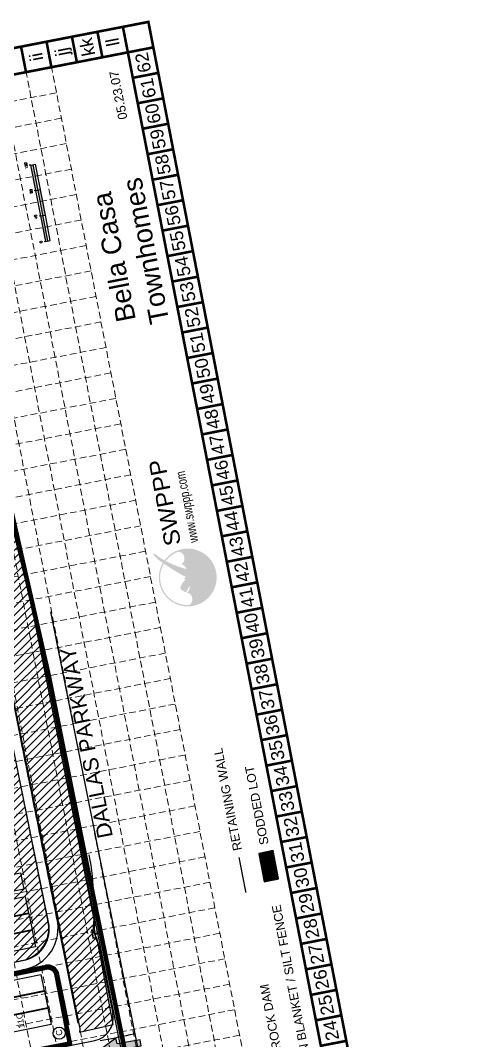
# Model space of a CAD drawing. Extents: x 1582 to 2207140, y 1442 to 531032.
# Drawn here: x 2752 to 3337, y 2504 to 3841 of the extents above; entities that cross this region are included whole.
import ezdxf
from ezdxf.enums import TextEntityAlignment as Align

# ---------------------------------------------------------------- set-up
doc = ezdxf.new("R2010")
doc.units = 0
doc.header["$LTSCALE"] = 100
doc.header["$MEASUREMENT"] = 0
for name, pattern in [('DASHED2', [0.375, 0.25, -0.125]), ('HIDDEN', [0.375, 0.25, -0.125]), ('PHANTOM2', [1.25, 0.625, -0.125, 0.125, -0.125, 0.125, -0.125]), ('XHO473BS$0$DASHED2', [0.375, 0.25, -0.125]), ('XHO473GR$0$HIDDEN2', [0.1875, 0.125, -0.0625]), ('XHO473PT$0$HIDDEN', [0.375, 0.25, -0.125]), ('XHO473ST$0$ACAD_ISO06W100', [36, 24, -3, 0, -3, 0, -3, 0, -3])]:
    doc.linetypes.add(name, pattern=pattern)
for name, color, linetype in [('1 EROSION BLANKET', 84, 'Continuous'), ('1 SODDED LOT', 2, 'Continuous'), ('ARROWS', 252, 'Continuous'), ('BASE', 7, 'Continuous'), ('GRID', 254, 'HIDDEN'), ('LEGEND', 7, 'Continuous'), ('LIMITS OF DISTURBANCE', 1, 'DASHED2'), ('LOGO', 7, 'Continuous'), ('XHO445PT$0$V-PROP-LINE-N', 4, 'PHANTOM2'), ('XHO445PT$0$V-PROP-SUBD-BLOCK-N', 7, 'Continuous'), ('XHO445PT$0$V-PROP-SUBD-IDEN-N', 2, 'Continuous'), ('XHO473BS$0$C-ROAD-FACE-N', 11, 'Continuous'), ('XHO473BS$0$C-ROAD-STRP-E', 14, 'XHO473BS$0$DASHED2'), ('XHO473BS$0$c-strm-strc-n', 12, 'Continuous'), ('XHO473BS$0$C-STRM-UNDR-N', 12, 'Continuous'), ('XHO473BS$0$C-TOPO-BLDG-PADS', 12, 'Continuous'), ('XHO473GR$0$C-STRS-WALL-N', 30, 'XHO473GR$0$HIDDEN2'), ('XHO473GR$0$C-TOPO-BLDG-PADS-PHASE1', 12, 'Continuous'), ('XHO473GR$0$C-TOPO-TINN-BACK', 4, 'Continuous'), ('XHO473PT$0$PHASELINE', 6, 'XHO473PT$0$HIDDEN'), ('XHO473ST$0$c-grade-to-drain-n', 2, 'XHO473ST$0$ACAD_ISO06W100'), ('XHO473ST$0$c-strm-strc-n', 12, 'Continuous'), ('XHO473ST$0$C-STRM-UNDR-N', 6, 'Continuous')]:
    doc.layers.add(name, color=color, linetype=linetype)
doc.styles.add('L120', font='simplex', dxfattribs={"height": 12})
doc.styles.add("L200'", font='ARIAL.TTF', dxfattribs={"height": 0.001969})
doc.styles.add('LOGO1', font='ROCKEB.TTF', dxfattribs={"height": 25})
doc.styles.get("Standard").update_dxf_attribs({"font": 'ARIAL.TTF'})

# ---------------------------------------------------------------- blocks, each defined once
blk = doc.blocks.new('arrow')
blk.add_lwpolyline([(-67, -25.4), (-59.3, -25.4), (-59.6, -56.1), (-51.9, -56.2), (-51.6, -25.5), (-44, -25.5), (-55.3, -2.4), (-67, -25.4)], close=True)
at = {"color": 254}
for points in [[(-44, -25.5), (-67, -25.4), (-55.3, -2.4), (-67, -25.4)], [(-59.6, -56.1), (-51.9, -56.2), (-59.3, -25.4), (-51.6, -25.5)]]:
    blk.add_solid(points, dxfattribs=at)
blk = doc.blocks.new('new logo')
at = {"layer": 'LOGO'}
h = blk.add_hatch(color=170, dxfattribs=at)
h.paths.add_polyline_path([(67.4, 44.1), (66.8, 44.7), (66.3, 45.2), (66, 45.8), (65.5, 46.4), (65.1, 47.2), (64.7, 47.9), (64.4, 48.5), (64.2, 49), (63.9, 49.6), (63.7, 50.1), (63.3, 51), (62.9, 52), (62.6, 52.8), (62.4, 53.3), (62.2, 53.7), (62.1, 54.2), (61.9, 54.7), (61.7, 55.2), (61.5, 55.7), (61.3, 56.3), (61, 56.8), (60.8, 57.4), (60.5, 57.9), (60.2, 58.5), (60, 59.1), (59.7, 59.6), (59.3, 60.2), (59, 60.8), (58.7, 61.3), (58.3, 61.9), (58, 62.4), (57.6, 62.9), (57.3, 63.4), (56.9, 63.9), (56.6, 64.3), (56.3, 64.7), (55.9, 65.1), (55.6, 65.5), (55.2, 65.9), (54.9, 66.2), (54, 66.2), (52.9, 66.3), (52, 66.5), (51.5, 66.6), (50.9, 66.8), (50.3, 67), (49.4, 67.4), (48.3, 67.9), (47.3, 68.6), (46.5, 69.3), (45.7, 70), (45, 70.8), (44.4, 71.5), (44, 72.2), (43.6, 72.7), (43.4, 72.9), (43.2, 73.2), (43.1, 73.4), (43, 73.5), (42.8, 73.7), (42.7, 73.7), (42.7, 73.8), (42.6, 73.8), (42.5, 73.7), (42.5, 73.6), (42.4, 73.5), (42.4, 73.4), (42.3, 73.2), (42.2, 72.8), (42, 72.1), (41.7, 71.5), (41.4, 70.9), (41, 70.3), (40.5, 69.8), (40, 69.2), (39.4, 68.7), (38.8, 68.2), (38.1, 67.7), (37.3, 67.3), (36.5, 66.9), (35.7, 66.6), (34.9, 66.3), (34, 66.1), (33, 66), (31.9, 65.9), (30.8, 65.9), (29.6, 65.9), (28.6, 66), (27.6, 66.1), (26.7, 66.4), (25.8, 66.7), (25, 67.1), (24.1, 67.6), (23.2, 68.2), (22.4, 68.9), (21.8, 69.5), (21.4, 69.9), (21, 70.4), (20.6, 70.9), (20.2, 71.5), (19.9, 72.1), (19.5, 72.9), (19.2, 73.8), (18.9, 74.8, -0.595729), (106.3, 106.8), (107, 107.5), (107.5, 108), (108.1, 108.6, 37.93689), (112.3, 104.5), (112.1, 104.2), (111.6, 103.7), (111.1, 103.1), (110.6, 102.5, -0.146449), (123.6, 75), (123.3, 74.5), (123.1, 74), (122.9, 73.5), (122.8, 73.1), (122.5, 72.4), (122.2, 71.7), (121.9, 71.1), (121.5, 70.5), (121.1, 70), (120.7, 69.5), (120.2, 69), (119.6, 68.6), (119, 68.1), (118.4, 67.7), (117.8, 67.4), (117.1, 67), (116.5, 66.7), (115.8, 66.5), (115, 66.3), (114.3, 66.1), (113.5, 66), (112.7, 65.9), (111.9, 65.8), (111.1, 65.8), (110.3, 65.8), (109.4, 65.9), (108.6, 66), (107.7, 66.2), (106.8, 66.4), (105.9, 66.7), (105.1, 67.1), (104.3, 67.5), (103.5, 68), (102.8, 68.6), (102.1, 69.3), (101.4, 70), (100.8, 70.7), (100.2, 71.4), (99.8, 72), (99.5, 72.5), (99.4, 72.8), (99.3, 73), (99.1, 73.2), (99, 73.4), (98.9, 73.5), (98.8, 73.6), (98.7, 73.6), (98.6, 73.6), (98.5, 73.5), (98.4, 73.4), (98.4, 73.3), (98.3, 73.2), (98.2, 73), (98.1, 72.8), (97.8, 72.4), (97.4, 71.8), (96.9, 71.1), (96.4, 70.5), (95.9, 70.1), (95.4, 69.6), (94.8, 69.1), (94.2, 68.6), (93.5, 68.2), (92.8, 67.7), (91.9, 67.3), (91, 66.9), (90.1, 66.6), (89.4, 66.4), (88.6, 66.2), (87.8, 66.1), (87.6, 65.6), (87.4, 65.1), (87.1, 64.4), (86.9, 63.8), (86.6, 63), (86.3, 62.2), (85.9, 61.3), (85.6, 60.4), (85.3, 59.5), (84.9, 58.6), (84.6, 57.7), (84.2, 56.7), (83.9, 55.8), (83.5, 54.9), (83.2, 54), (82.9, 53.2), (82.6, 52.4), (82.3, 51.6), (82.1, 51), (81.9, 50.3), (81.6, 49.8), (81.3, 48.9), (80.9, 48.1), (80.5, 47.3), (80.1, 46.6), (79.6, 45.9), (79.1, 45.4), (78.6, 44.8), (78.1, 44.3), (77.6, 43.9), (77, 43.5), (76.5, 43.1), (75.9, 42.8), (75.3, 42.6), (74.6, 42.3), (73.7, 42.1), (73, 41.9), (72.2, 41.9), (71.6, 42), (70.9, 42.2), (70.1, 42.5), (69.4, 42.8), (68.7, 43.1), (68, 43.5)])
h.paths.add_polyline_path([(71.8, 72), (70.7, 73.9), (70.1, 75.2), (69.7, 74.3), (68.7, 72.6), (67.9, 71.7), (67.9, 71.5), (68.1, 71.2), (68.3, 71), (68.4, 70.8), (68.5, 70.6), (68.7, 70.4), (68.8, 70.2), (68.9, 70.1), (69, 70), (69.1, 69.8), (69.3, 69.7), (69.4, 69.7), (69.5, 69.6), (69.6, 69.5), (69.7, 69.5), (69.8, 69.4), (69.9, 69.4), (70.1, 69.3), (70.2, 69.3), (70.3, 69.2), (70.4, 69.2), (70.5, 69.2), (70.6, 69.2), (70.8, 69.2), (70.9, 69.2), (71, 69.2), (71.1, 69.2), (71.2, 69.2), (71.3, 69.2), (71.4, 69.2), (71.5, 69.2), (71.6, 69.2), (71.7, 69.3), (71.8, 69.3), (71.9, 69.3), (72, 69.4), (72.1, 69.5), (72.2, 69.5), (72.3, 69.6), (72.5, 69.6), (72.6, 69.7), (72.7, 69.8), (72.8, 69.9), (72.9, 70), (73, 70.1), (73.1, 70.2), (73.2, 70.3), (73.3, 70.4), (72.5, 71.1)], flags=17)
blk.add_hatch(color=240, dxfattribs=at).paths.add_polyline_path([(117.7, 117.3), (118.9, 118.2), (119.8, 118.9), (120.6, 119.5), (121.3, 119.9), (121.9, 120.3), (122.4, 120.6), (122.8, 120.9), (123.1, 121.1), (123.4, 121.3), (123.7, 121.4), (124, 121.6), (124.2, 121.7), (124.4, 121.8), (124.6, 121.9), (124.8, 121.9), (125, 122), (125.2, 122.1), (125.4, 122.2), (125.6, 122.2), (125.8, 122.3), (125.9, 122.4), (126.1, 122.4), (126.3, 122.5), (126.4, 122.5), (126.6, 122.6), (126.7, 122.6), (126.8, 122.7), (126.9, 122.7), (127.1, 122.7), (127.2, 122.8), (127.3, 122.8), (127.4, 122.8), (127.5, 122.8), (127.6, 122.8), (127.7, 122.8), (127.8, 122.8), (127.9, 122.8), (128, 122.8), (128.1, 122.8), (128.1, 122.8), (128.2, 122.8), (128.3, 122.8), (128.4, 122.8), (128.4, 122.7), (128.5, 122.7), (128.5, 122.7), (128.6, 122.7), (128.6, 122.6), (128.7, 122.6), (128.7, 122.6), (128.7, 122.5), (128.7, 122.5), (128.8, 122.4), (128.8, 122.4), (128.8, 122.3), (128.8, 122.3), (128.8, 122.2), (128.8, 122.1), (128.8, 122.1), (128.8, 122), (128.8, 121.9), (128.8, 121.8), (128.8, 121.8), (128.8, 121.7), (128.8, 121.6), (128.7, 121.5), (128.7, 121.4), (128.7, 121.3), (128.6, 121.3), (128.6, 121.2), (128.5, 121.1), (128.4, 121), (128.4, 120.8), (128.3, 120.7), (128.2, 120.6), (128.1, 120.4), (128, 120.3), (127.8, 120.1), (127.7, 120), (127.6, 119.8), (127.4, 119.6), (127.3, 119.4), (127.1, 119.2), (126.8, 119), (126.6, 118.8), (126.3, 118.5), (125.9, 118.2), (125.5, 117.9), (125.1, 117.5), (124.6, 117), (124, 116.6), (123.5, 116.1), (122.9, 115.6), (122.3, 115.1), (121.7, 114.5), (121.1, 114), (120.6, 113.5), (120, 113), (119.5, 112.5), (119, 112), (118.5, 111.5), (118, 111), (117.5, 110.5), (117, 109.9), (116.5, 109.4), (116, 108.8), (115.5, 108.3), (115, 107.7), (114.5, 107.1), (114, 106.6), (113.5, 106), (113, 105.4), (112.5, 104.8), (112.1, 104.2), (111.6, 103.7), (111.1, 103.1), (110.6, 102.4), (110.1, 101.8), (109.6, 101.1), (109, 100.4), (108.5, 99.7), (107.9, 98.9), (107.3, 98.1), (106.7, 97.3), (106, 96.4), (105.4, 95.6), (104.8, 94.7), (104.2, 93.9), (103.6, 93.1), (103.1, 92.3), (102.5, 91.5), (102, 90.6), (101.4, 89.8), (100.9, 89), (100.3, 88.2), (99.8, 87.3), (99.2, 86.5), (98.6, 85.6), (98.1, 84.7), (97.5, 83.8), (96.9, 82.9), (96.4, 82), (95.9, 81.1), (95.4, 80.3), (94.9, 79.5), (94.5, 78.7), (94, 78), (93.6, 77.2), (93.2, 76.5), (92.8, 75.8), (92.4, 75), (92, 74.3), (91.6, 73.5), (91.2, 72.8), (90.8, 72), (90.4, 71.3), (90, 70.6), (89.6, 69.9), (89.3, 69.3), (89, 68.7), (88.8, 68.2), (88.5, 67.7), (88.3, 67.3), (88.1, 66.9), (88, 66.5), (87.8, 66.1), (87.6, 65.6), (87.4, 65.1), (87.1, 64.4), (86.9, 63.8), (86.6, 63), (86.3, 62.2), (85.9, 61.3), (85.6, 60.4), (85.3, 59.5), (84.9, 58.6), (84.6, 57.7), (84.2, 56.7), (83.9, 55.8), (83.5, 54.9), (83.2, 54), (82.9, 53.2), (82.6, 52.4), (82.3, 51.6), (82.1, 51), (81.9, 50.3), (81.6, 49.8), (81.4, 49.2), (81.2, 48.7), (81, 48.3), (80.8, 47.9), (80.6, 47.5), (80.4, 47.1), (80.2, 46.7), (80, 46.4), (79.7, 46.1), (79.5, 45.8), (79.2, 45.5), (79, 45.2), (78.7, 44.9), (78.5, 44.7), (78.2, 44.4), (78, 44.2), (77.7, 44), (77.4, 43.8), (77.2, 43.6), (76.9, 43.4), (76.6, 43.2), (76.3, 43), (76, 42.9), (75.7, 42.7), (75.5, 42.6), (75.2, 42.5), (74.9, 42.4), (74.6, 42.3), (74.3, 42.2), (74, 42.1), (73.8, 42.1), (73.5, 42), (73.2, 42), (73, 41.9), (72.7, 41.9), (72.5, 41.9), (72.2, 41.9), (72, 42), (71.8, 42), (71.5, 42.1), (71.3, 42.1), (71.1, 42.2), (70.8, 42.2), (70.6, 42.3), (70.4, 42.4), (70.1, 42.5), (69.9, 42.6), (69.6, 42.7), (69.4, 42.8), (69.2, 42.9), (68.9, 43), (68.7, 43.1), (68.5, 43.2), (68.2, 43.4), (68, 43.6), (67.8, 43.7), (67.6, 43.9), (67.4, 44.1), (67.2, 44.3), (67, 44.5), (66.8, 44.7), (66.6, 44.9), (66.5, 45.1), (66.3, 45.4), (66.1, 45.6), (65.9, 45.9), (65.7, 46.2), (65.4, 46.6), (65.2, 47), (65, 47.4), (64.7, 47.9), (64.4, 48.5), (64.2, 49), (63.9, 49.6), (63.7, 50.1), (63.4, 50.7), (63.2, 51.3), (63, 51.8), (62.8, 52.3), (62.6, 52.8), (62.4, 53.3), (62.2, 53.7), (62.1, 54.2), (61.9, 54.7), (61.7, 55.2), (61.5, 55.7), (61.3, 56.3), (61, 56.8), (60.8, 57.4), (60.5, 57.9), (60.2, 58.5), (60, 59.1), (59.7, 59.6), (59.3, 60.2), (59, 60.8), (58.7, 61.3), (58.3, 61.9), (58, 62.4), (57.6, 62.9), (57.3, 63.4), (56.9, 63.9), (56.6, 64.3), (56.3, 64.7), (55.9, 65.1), (55.6, 65.5), (55.2, 65.9), (54.9, 66.3), (54.5, 66.6), (54.1, 67), (53.7, 67.4), (53.3, 67.8), (52.8, 68.1), (52.4, 68.5), (51.9, 68.9), (51.4, 69.3), (50.9, 69.7), (50.5, 70), (50, 70.4), (49.5, 70.8), (49.1, 71.1), (48.7, 71.5), (48.2, 71.8), (47.8, 72.1), (47.5, 72.4), (47.1, 72.7), (46.8, 72.9), (46.6, 73.1), (46.3, 73.3), (46.1, 73.5), (45.9, 73.6), (45.7, 73.8), (45.6, 73.9), (45.5, 74), (45.3, 74.2), (45.2, 74.3), (45.1, 74.4), (45, 74.6), (45, 74.7), (44.9, 74.8), (44.8, 75), (44.8, 75.1), (44.8, 75.2), (44.7, 75.4), (44.7, 75.5), (44.7, 75.7), (44.7, 75.8), (44.7, 76), (44.7, 76.1), (44.7, 76.3), (44.8, 76.4), (44.8, 76.6), (44.9, 76.7), (44.9, 76.9), (45, 77.1), (45.1, 77.2), (45.2, 77.4), (45.3, 77.6), (45.4, 77.8), (45.6, 78), (45.7, 78.2), (45.9, 78.5), (46.1, 78.7), (46.3, 79), (46.6, 79.3), (46.8, 79.5), (47.1, 79.8), (47.3, 80.1), (47.6, 80.4), (47.9, 80.7), (48.2, 81), (48.5, 81.3), (48.8, 81.6), (49.2, 81.9), (49.5, 82.2), (49.8, 82.5), (50.1, 82.7), (50.4, 83), (50.7, 83.2), (51, 83.4), (51.2, 83.6), (51.5, 83.8), (51.7, 83.9), (51.9, 84.1), (52.1, 84.2), (52.2, 84.3), (52.4, 84.4), (52.5, 84.5), (52.7, 84.5), (52.8, 84.6), (53, 84.6), (53.1, 84.6), (53.2, 84.7), (53.3, 84.7), (53.5, 84.7), (53.6, 84.7), (53.7, 84.7), (53.8, 84.7), (54, 84.7), (54.1, 84.6), (54.2, 84.6), (54.3, 84.5), (54.5, 84.5), (54.6, 84.4), (54.7, 84.4), (54.9, 84.3), (55, 84.2), (55.2, 84.1), (55.3, 84.1), (55.5, 84), (55.7, 83.9), (55.9, 83.7), (56.1, 83.6), (56.4, 83.4), (56.7, 83.2), (57, 83), (57.3, 82.8), (57.7, 82.5), (58, 82.3), (58.4, 82), (58.8, 81.7), (59.2, 81.4), (59.6, 81.1), (60, 80.8), (60.4, 80.5), (60.8, 80.2), (61.2, 79.9), (61.5, 79.6), (61.9, 79.3), (62.3, 78.9), (62.6, 78.6), (63, 78.3), (63.3, 77.9), (63.7, 77.5), (64, 77.2), (64.3, 76.8), (64.6, 76.4), (64.9, 76), (65.2, 75.6), (65.5, 75.2), (65.8, 74.8), (66.1, 74.4), (66.4, 74), (66.7, 73.6), (66.9, 73.2), (67.2, 72.8), (67.4, 72.5), (67.6, 72.1), (67.8, 71.8), (67.9, 71.5), (68.1, 71.2), (68.3, 71), (68.4, 70.8), (68.5, 70.6), (68.7, 70.4), (68.8, 70.2), (68.9, 70.1), (69, 70), (69.1, 69.8), (69.3, 69.7), (69.4, 69.7), (69.5, 69.6), (69.6, 69.5), (69.7, 69.5), (69.8, 69.4), (69.9, 69.4), (70.1, 69.3), (70.2, 69.3), (70.3, 69.2), (70.4, 69.2), (70.5, 69.2), (70.6, 69.2), (70.8, 69.2), (70.9, 69.2), (71, 69.2), (71.1, 69.2), (71.2, 69.2), (71.3, 69.2), (71.4, 69.2), (71.5, 69.2), (71.6, 69.2), (71.7, 69.3), (71.8, 69.3), (71.9, 69.3), (72, 69.4), (72.1, 69.5), (72.2, 69.5), (72.3, 69.6), (72.5, 69.6), (72.6, 69.7), (72.7, 69.8), (72.8, 69.9), (72.9, 70), (73, 70.1), (73.1, 70.2), (73.2, 70.3), (73.3, 70.5), (73.5, 70.6), (73.6, 70.8), (73.7, 70.9), (73.9, 71.1), (74, 71.3), (74.2, 71.5), (74.3, 71.8), (74.5, 72), (74.7, 72.3), (74.9, 72.6), (75.1, 72.8), (75.3, 73.1), (75.6, 73.5), (75.8, 73.8), (76.1, 74.1), (76.4, 74.5), (76.7, 74.9), (77, 75.3), (77.3, 75.7), (77.7, 76.1), (78, 76.5), (78.4, 77), (78.8, 77.4), (79.2, 77.9), (79.6, 78.4), (80, 78.9), (80.5, 79.5), (81, 80), (81.5, 80.6), (82, 81.1), (82.5, 81.7), (83, 82.3), (83.6, 82.9), (84.1, 83.5), (84.7, 84.1), (85.2, 84.7), (85.7, 85.3), (86.2, 85.8), (86.7, 86.4), (87.2, 86.9), (87.7, 87.4), (88.1, 87.9), (88.6, 88.5), (89.1, 89), (89.5, 89.5), (90, 90.1), (90.5, 90.6), (91, 91.2), (91.5, 91.7), (92.1, 92.3), (92.6, 92.9), (93.2, 93.5), (93.8, 94.1), (94.4, 94.8), (95, 95.4), (95.6, 96), (96.3, 96.7), (96.9, 97.3), (97.6, 98), (98.2, 98.6), (98.8, 99.2), (99.4, 99.8), (100, 100.3), (100.5, 100.9), (101.1, 101.4), (101.6, 102), (102.1, 102.5), (102.7, 103.1), (103.2, 103.6), (103.7, 104.1), (104.2, 104.7), (104.8, 105.2), (105.3, 105.8), (105.9, 106.3), (106.4, 106.9), (107, 107.5), (107.5, 108), (108.1, 108.6), (108.7, 109.2), (109.3, 109.8), (109.9, 110.3), (110.4, 110.9), (111, 111.5), (111.6, 112), (112.2, 112.6), (112.8, 113.1), (113.4, 113.6), (114, 114.2), (114.6, 114.7), (115.3, 115.3), (116, 115.9), (116.8, 116.6)])
at = {"layer": 'LOGO', "style": 'LOGO1'}
for s, height, width, p in [('SWPPP', 31.32, 1.115, (137, 67)), ('www.swppp.com', 18.112, 0.77, (135, 33.4))]:
    blk.add_text(s, height=height, dxfattribs=dict(at, width=width)).set_placement(p)
blk = doc.blocks.new('scale')
h = blk.add_hatch(color=7)
h.paths.add_polyline_path([(1.6, -6.7), (1.6, -3.1), (-38.4, -3.1), (-38.4, -6.7)])
h.paths.add_polyline_path([(1.6, -6.7), (1.6, -10.3), (41.6, -10.3), (41.6, -6.7)])
h.paths.add_polyline_path([(41.6, -3.1), (41.6, -6.7), (81.6, -6.7), (81.6, -3.1)])
at = {"color": 7}
for p, q in [((-38.4, -3.1), (-38.4, -0.7)), ((-38.4, -3.1), (1.6, -3.1)), ((-38.4, -3.1), (-38.4, -10.3)), ((-38.4, -6.7), (81.6, -6.7)), ((-38.4, -10.3), (1.6, -10.3)), ((1.6, -3.1), (1.6, -0.7)), ((1.6, -3.1), (81.6, -3.1)), ((1.6, -3.1), (1.6, -10.3)), ((1.6, -10.3), (81.6, -10.3)), ((41.6, -3.1), (41.6, -0.7)), ((41.6, -3.1), (41.6, -10.3)), ((81.6, -3.1), (81.6, -0.7)), ((81.6, -3.1), (81.6, -10.3))]:
    blk.add_line(p, q, dxfattribs=at)
at = {"color": 7, "style": 'L120'}
for s, p in [('0', (-39.5, 2.2)), ('40', (-1.6, 2.8)), ('80', (38.5, 2.2)), ('120', (77.2, 2.2))]:
    blk.add_text(s, height=3.84, dxfattribs=at).set_placement(p)

msp = doc.modelspace()

# ---------------------------------------------------------------- hatches: boundary and pattern name
at = {"layer": '1 SODDED LOT'}
h = msp.add_hatch(dxfattribs=at)
h.set_pattern_fill('ANSI31', color=256, scale=60, style=0)
h.paths.add_polyline_path([(2829.3, 2515.5), (2873.5, 2525.7), (2852.3, 2637.9), (2847.1, 2647.8), (2848.4, 2663.3), (2767.5, 3070.5), (2715, 3283.9), (2186, 3133), (2129.4, 3306.4), (2045.6, 3500.4), (2007.8, 3574.1), (1832.5, 3535.3), (1784.6, 3534), (1775.4, 3515.5), (1803.3, 3434), (1829.1, 3366.8), (1845.6, 3361.3), (1862.6, 3363.2), (1910.8, 3383.3), (1940.5, 3379.1), (1961.3, 3338.8), (1970.7, 3327.1), (1990.9, 3332.8), (2058.6, 3364.8), (2062.5, 3372.1), (2058.1, 3385.4), (2030.5, 3448.1), (1999.9, 3456.9), (1966.4, 3428.5), (1931.5, 3428.3), (1909.7, 3425.2), (1889.3, 3420.6), (1876.4, 3407.5), (1865.9, 3400.7), (1849.7, 3402.3), (1830.1, 3423.9), (1816.6, 3441.4), (1813.4, 3457.9), (1807, 3472.7), (1799.7, 3486), (1806.9, 3509.9), (1835.9, 3512.6), (1858.8, 3516.4), (1885.2, 3520.4), (1892, 3519.3), (1905.2, 3521.3), (1940.1, 3518), (1959.9, 3516.6), (1979.3, 3507.9), (1990, 3501.7), (1997.1, 3495.4), (2000.6, 3480.7), (1999.8, 3472.3), (1998.4, 3461.4), (2040.4, 3445.9), (2047.5, 3437.2), (2103.6, 3309.6), (2141.7, 3195.8), (2174.7, 3093.3), (2188.1, 3036.7), (2198.9, 3023.5), (2211.5, 3025.9), (2311.8, 3045.5), (2292.3, 3156.3), (2294, 3160.5), (2364.7, 3181.1), (2593.2, 3226.7), (2609.2, 3223.7), (2622.6, 3217.6), (2687, 3169.9), (2698.3, 3157.1), (2703.5, 3141), (2706.3, 3127.6), (2829.8, 2520)])
h = msp.add_hatch(dxfattribs=at)
h.set_pattern_fill('ANSI31', color=256, scale=60, style=0)
edge = h.paths.add_edge_path()
edge.add_line((2738.3, 2908.2), (2691.3, 3141.6))
edge.add_arc((2651.4, 3133.5), 40.7, 11.397, 63.0435)
edge.add_line((2669.9, 3169.8), (2617.1, 3206.7))
edge.add_line((2617.1, 3206.7), (2612.9, 3209.2))
edge.add_arc((2595, 3178.6), 35.4, 59.6615, 97.5356)
edge.add_arc((2587.5, 3235), 21.5, 274.2479, 277.5356, ccw=False)
edge.add_line((2589.1, 3213.6), (2587.5, 3213.4))
edge.add_line((2587.5, 3213.4), (2563.1, 3208.6))
edge.add_line((2563.1, 3208.6), (2421.4, 3180))
edge.add_arc((2428.7, 3143.6), 37.1, 101.4081, 160.3886)
edge.add_arc((2447.6, 3136.9), 57.2, 160.3886, 185.9049)
edge.add_line((2390.7, 3131), (2397.8, 3095.9))
edge.add_line((2397.8, 3095.9), (2403.9, 3076))
edge.add_line((2403.9, 3076), (2404.7, 3073.9))
edge.add_line((2404.7, 3073.9), (2406.2, 3071.6))
edge.add_arc((2417.1, 3078.5), 12.9, 212.2716, 281.8753)
edge.add_line((2419.8, 3065.9), (2547.8, 3091.8))
edge.add_arc((2556.3, 3049.6), 43, 16.6672, 101.4217, ccw=False)
edge.add_line((2597.5, 3062), (2687.9, 2612.2))
edge.add_arc((2701, 2614.9), 13.3, 191.3698, 250.5934)
edge.add_line((2696.6, 2602.3), (2700.6, 2601.3))
edge.add_line((2700.6, 2601.3), (2704.3, 2601.3))
edge.add_line((2704.3, 2601.3), (2723.1, 2603.3))
edge.add_line((2723.1, 2603.3), (2756.4, 2609.9))
edge.add_arc((2748.5, 2650.2), 41.1, 281.0909, 367.0687)
edge.add_line((2789.3, 2655.2), (2738.3, 2908.2))
edge = h.paths.add_edge_path()
edge.add_line((2091.7, 2909.7), (2081.5, 2958.7))
edge.add_line((2081.5, 2958.7), (2081.5, 2960.3))
edge.add_arc((2099.7, 2960.4), 18.2, 99.1268, 180.2909, ccw=False)
edge.add_line((2096.8, 2978.4), (2552.8, 3070.3))
edge.add_line((2552.8, 3070.3), (2555.5, 3070.6))
edge.add_arc((2557.6, 3052.2), 18.5, 11.406, 96.7265, ccw=False)
edge.add_line((2575.8, 3055.8), (2580.5, 3031.3))
edge.add_line((2580.5, 3031.3), (2590.4, 2983.3))
edge.add_arc((2577.6, 2980.6), 13.1, -71.8142, 11.6662, ccw=False)
edge.add_line((2581.7, 2968.2), (2571.3, 2965))
edge.add_line((2571.3, 2965), (2131, 2875.1))
edge.add_line((2131, 2875.1), (2111.4, 2873.3))
edge.add_arc((2110.1, 2886.9), 13.6, 194.2827, 275.4056, ccw=False)
edge.add_line((2096.9, 2883.5), (2091.7, 2909.7))
edge = h.paths.add_edge_path()
edge.add_line((2113.5, 2801.3), (2105, 2843.9))
edge.add_line((2105, 2843.9), (2105, 2845.7))
edge.add_arc((2117.2, 2845.1), 12.2, 110.4209, 177.1694, ccw=False)
edge.add_arc((2202.7, 2615.5), 257.3, 105.2087, 110.4209, ccw=False)
edge.add_line((2135.2, 2863.7), (2562.9, 2949.8))
edge.add_line((2562.9, 2949.8), (2583.2, 2951.9))
edge.add_arc((2584.6, 2937.5), 14.5, 16.0784, 95.7146, ccw=False)
edge.add_line((2598.5, 2941.5), (2613.7, 2867.3))
edge.add_line((2613.7, 2867.3), (2613.6, 2864.4))
edge.add_arc((2595.6, 2864.6), 18.1, 277.4696, 359.1988, ccw=False)
edge.add_line((2597.9, 2846.7), (2593.1, 2845.8))
edge.add_line((2593.1, 2845.8), (2140.6, 2754.7))
edge.add_line((2140.6, 2754.7), (2136.5, 2754.8))
edge.add_arc((2136.9, 2772.1), 17.3, 198.7475, 268.7261, ccw=False)
edge.add_line((2120.5, 2766.5), (2119.3, 2772.7))
edge.add_line((2119.3, 2772.7), (2113.5, 2801.3))
edge = h.paths.add_edge_path()
edge.add_line((2140.8, 2666), (2131.1, 2713.8))
edge.add_line((2131.1, 2713.8), (2131.1, 2715.6))
edge.add_arc((2148.3, 2715.7), 17.2, 112.1514, 180.3828, ccw=False)
edge.add_arc((2158.5, 2690.6), 44.3, 102.2038, 112.1514, ccw=False)
edge.add_line((2149.2, 2733.9), (2602.9, 2825.3))
edge.add_arc((2606.7, 2806.6), 19.1, 8.327, 101.3912, ccw=False)
edge.add_line((2625.5, 2809.3), (2639.8, 2738.6))
edge.add_arc((2626.5, 2736), 13.5, -67.3671, 11.3978, ccw=False)
edge.add_line((2631.7, 2723.5), (2628.5, 2722.3))
edge.add_line((2628.5, 2722.3), (2609.9, 2716.5))
edge.add_line((2609.9, 2716.5), (2180.6, 2630.2))
edge.add_line((2180.6, 2630.2), (2162.9, 2628.4))
edge.add_arc((2161.2, 2644.7), 16.4, 207.1087, 275.9367, ccw=False)
edge.add_line((2146.6, 2637.2), (2140.8, 2666))
edge = h.paths.add_edge_path()
edge.add_line((2163.6, 2552.6), (2154.4, 2598.8))
edge.add_line((2154.4, 2598.8), (2154.5, 2600.7))
edge.add_arc((2169.7, 2598), 15.4, 126.3914, 169.8433, ccw=False)
edge.add_arc((2190.9, 2544.9), 72.2, 105.5735, 114.8675, ccw=False)
edge.add_line((2171.5, 2614.5), (2612.3, 2704.8))
edge.add_line((2612.3, 2704.8), (2633.1, 2706.6))
edge.add_arc((2634.3, 2692), 14.6, 3.9772, 94.8972, ccw=False)
edge.add_line((2648.9, 2693), (2663.1, 2621.9))
edge.add_arc((2642.4, 2621.7), 20.8, -73.8668, 0.4419, ccw=False)
edge.add_line((2648.1, 2601.8), (2190.5, 2509.9))
edge.add_arc((2188, 2529.1), 19.4, 197.1175, 277.407, ccw=False)
edge.add_line((2169.5, 2523.4), (2163.6, 2552.6))
edge = h.paths.add_edge_path()
edge.add_line((2062.9, 2391.8), (1948.8, 2953.5))
edge.add_line((1948.8, 2953.5), (1931.8, 3022.2))
edge.add_line((1931.8, 3022.2), (1905.8, 3111.4))
edge.add_line((1905.8, 3111.4), (1873.2, 3205.4))
edge.add_line((1873.2, 3205.4), (1871.3, 3210.4))
edge.add_line((1871.3, 3210.4), (1870.7, 3212.6))
edge.add_line((1870.7, 3212.6), (1870.1, 3215.7))
edge.add_arc((1912.6, 3222.8), 43.1, 112.051, 189.4617, ccw=False)
edge.add_line((1896.4, 3262.7), (1926.6, 3274.8))
edge.add_line((1926.6, 3274.8), (1945.7, 3280.3))
edge.add_arc((1949.5, 3265.6), 15.2, 25.0066, 104.1823, ccw=False)
edge.add_line((1963.2, 3272), (1983.6, 3216))
edge.add_line((1983.6, 3216), (2007.1, 3147))
edge.add_line((2007.1, 3147), (2025, 3087.8))
edge.add_line((2025, 3087.8), (2039.8, 3034))
edge.add_line((2039.8, 3034), (2049.2, 2996.9))
edge.add_line((2049.2, 2996.9), (2065.1, 2925))
edge.add_line((2065.1, 2925), (2089.9, 2802.3))
edge.add_line((2089.9, 2802.3), (2147.2, 2517.4))
edge.add_line((2147.2, 2517.4), (2151.7, 2508.7))
edge.add_arc((2188.9, 2530.3), 43, 210.2557, 259.0006)
edge.add_arc((2187.8, 2538.9), 51.3, 262.0295, 281.0449)
edge.add_line((2197.6, 2488.6), (2330.4, 2515.4))
edge.add_arc((2335.6, 2495.3), 20.7, 31.284, 104.4405, ccw=False)
edge.add_line((2353.3, 2506), (2354.8, 2502.8))
edge.add_line((2354.8, 2502.8), (2369.8, 2428.5))
edge.add_arc((2355.1, 2427.4), 14.7, -67.1218, 4.6021, ccw=False)
edge.add_line((2360.8, 2413.8), (2338.4, 2406.8))
edge.add_line((2338.4, 2406.8), (2290.1, 2397))
edge.add_line((2290.1, 2397), (2109.4, 2360.9))
edge.add_arc((2104.8, 2404.4), 43.8, 203.568, 276.0008, ccw=False)
edge.add_line((2064.7, 2386.9), (2062.9, 2391.8))
edge = h.paths.add_edge_path()
edge.add_line((2296.7, 3148.6), (2359.3, 3166.5))
edge.add_arc((2362.3, 3156.1), 10.8, 3.6887, 106.0357, ccw=False)
edge.add_line((2373.1, 3156.8), (2385.9, 3093.6))
edge.add_line((2385.9, 3093.6), (2388, 3073.1))
edge.add_arc((2373.1, 3071.6), 14.9, -71.2041, 5.6783, ccw=False)
edge.add_line((2377.9, 3057.4), (2313.2, 3045))
edge.add_line((2313.2, 3045), (2300, 3115.4))
edge.add_line((2300, 3115.4), (2297.5, 3127.9))
edge.add_line((2297.5, 3127.9), (2296.7, 3148.6))
edge = h.paths.add_edge_path()
edge.add_line((2051.1, 3080.7), (2030.8, 3148.4))
edge.add_line((2030.8, 3148.4), (1996.9, 3247.1))
edge.add_line((1996.9, 3247.1), (1979.2, 3293.1))
edge.add_line((1979.2, 3293.1), (1977.5, 3297.1))
edge.add_line((1977.5, 3297.1), (1977.3, 3298.8))
edge.add_arc((1989.9, 3300.3), 12.7, 126.5008, 186.7891, ccw=False)
edge.add_line((1982.3, 3310.5), (1984.4, 3312))
edge.add_line((1984.4, 3312), (1988.5, 3314.6))
edge.add_line((1988.5, 3314.6), (2002.6, 3323.4))
edge.add_line((2002.6, 3323.4), (2027.8, 3335.8))
edge.add_line((2027.8, 3335.8), (2030.9, 3337.2))
edge.add_arc((2047.2, 3300.8), 39.9, 48.4569, 114.1164, ccw=False)
edge.add_line((2073.7, 3330.7), (2075.6, 3329.1))
edge.add_arc((2055.4, 3303.6), 32.5, 21.1811, 51.6281, ccw=False)
edge.add_line((2085.8, 3315.4), (2107.8, 3256.9))
edge.add_line((2107.8, 3256.9), (2130.6, 3189))
edge.add_line((2130.6, 3189), (2147.8, 3132.9))
edge.add_line((2147.8, 3132.9), (2156.9, 3101.4))
edge.add_line((2156.9, 3101.4), (2170.7, 3049.2))
edge.add_line((2170.7, 3049.2), (2173.1, 3031.1))
edge.add_arc((2157.2, 3029), 16.1, -56.453, 7.5092, ccw=False)
edge.add_arc((2160.1, 3024.5), 10.7, 284.6066, 303.547, ccw=False)
edge.add_line((2162.8, 3014.2), (2089.8, 2999.4))
edge.add_arc((2086.2, 3017.2), 18.1, 197.3141, 281.4017, ccw=False)
edge.add_line((2068.9, 3011.8), (2051.1, 3080.7))
edge = h.paths.add_edge_path()
edge.add_line((2125.6, 2080.6), (2073.8, 2338))
edge.add_line((2073.8, 2338), (2073.1, 2341.1))
edge.add_line((2073.1, 2341.1), (2360.4, 2399))
edge.add_arc((2359.6, 2379.1), 19.9, 23.7043, 87.763, ccw=False)
edge.add_line((2377.9, 2387.1), (2393, 2311.8))
edge.add_arc((2374.1, 2311.2), 18.9, -69.454, 1.7235, ccw=False)
edge.add_line((2380.7, 2293.5), (2211, 2259.4))
edge.add_arc((2213.3, 2248), 11.6, 101.3791, 196.0042)
edge.add_line((2202.1, 2244.8), (2230.5, 2103))
edge.add_line((2230.5, 2103), (2125.6, 2080.6))
edge = h.paths.add_edge_path()
edge.add_line((2243.4, 2156.1), (2226.8, 2238.9))
edge.add_line((2226.8, 2238.9), (2699.9, 2334.8))
edge.add_arc((2704, 2314.1), 21.1, 17.6594, 101.4593, ccw=False)
edge.add_line((2724.1, 2320.5), (2741.3, 2232.9))
edge.add_line((2741.3, 2232.9), (2248.1, 2133.7))
edge.add_line((2248.1, 2133.7), (2243.4, 2156.1))
at = {"layer": 'LEGEND'}
h = msp.add_hatch(dxfattribs=at)
h.set_pattern_fill('ANSI31', color=2, scale=89.569115, angle=100.9986, style=0)
h.set_pattern_definition([(145.999, (3145.193, 2680.732), (-6.261, -9.2819), [])])
h.paths.add_polyline_path([(3071.4, 2712.6), (3072.5, 2712.9), (3090.1, 2716.3), (3082.9, 2753.5), (3064.2, 2749.8)])
h = msp.add_hatch(dxfattribs=at)
h.set_pattern_fill('ANSI31', color=2, scale=4.478456, angle=100.9986, style=0)
h.set_pattern_definition([(145.9986, (3145.19315, 2680.73174), (-0.3130517, -0.4640932), [])])
h.paths.add_polyline_path([(3071.4, 2712.6), (3072.5, 2712.9), (3090.1, 2716.3), (3082.9, 2753.5), (3064.2, 2749.8)])

# ---------------------------------------------------------------- linework, layer by layer
at = {"layer": '1 EROSION BLANKET', "const_width": 6}
msp.add_lwpolyline([(2699.8, 2567.9), (2714.9, 2495.3, 0.370668), (2734.5, 2484.7), (2816.6, 2500.6), (2798.9, 2591.3, 0.436733), (2784.2, 2599.8), (2723.8, 2587.6), (2705.6, 2581.4, 0.280256), (2699.5, 2571.2), (2699.6, 2569.4)], format="xyb", close=True, dxfattribs=at)
at = {"layer": '1 SODDED LOT'}
msp.add_lwpolyline([(2706.3, 3127.6), (2829.8, 2520), (2829.3, 2515.5), (2873.5, 2525.7), (2852.3, 2637.9), (2847.1, 2647.8), (2848.4, 2663.3), (2767.5, 3070.5), (2715, 3283.9)], dxfattribs=at)
msp.add_lwpolyline([(2723.1, 2603.3), (2756.4, 2609.9, 0.393799), (2789.3, 2655.2), (2738.3, 2908.2)], format="xyb", dxfattribs=at)
at = {"layer": 'BASE', "color": 9}
msp.add_line((1624.3, 3552.8), (2892.6, 3799.3), dxfattribs=at)
at = {"layer": 'BASE', "const_width": 3.4}
for points in [[(3334.6, 1703.1), (2919.5, 3839.2), (1584.4, 3579.7), (1999.6, 1443.7)], [(3294.7, 1730), (2892.6, 3799.3), (1624.3, 3552.8), (2026.5, 1483.5)]]:
    msp.add_lwpolyline(points, close=True, dxfattribs=at)
for points in [[(2852.7, 3826.2), (2859.2, 3792.8)], [(2886.1, 3832.7), (2892.6, 3799.3)], [(2786, 3813.2), (2792.4, 3779.8)], [(2819.3, 3819.7), (2825.8, 3786.3)], [(2752.6, 3806.7), (2759.1, 3773.4)], [(2925.9, 3805.8), (2892.6, 3799.3)], [(2932.4, 3772.4), (2899.1, 3765.9)], [(2938.9, 3739), (2905.5, 3732.6)], [(2945.4, 3705.7), (2912, 3699.2)], [(2951.9, 3672.3), (2918.5, 3665.8)], [(2958.4, 3638.9), (2925, 3632.4)], [(2964.9, 3605.5), (2931.5, 3599.1)], [(2971.4, 3572.2), (2938, 3565.7)], [(2977.8, 3538.8), (2944.5, 3532.3)], [(2984.3, 3505.4), (2951, 3498.9)], [(2990.8, 3472), (2957.4, 3465.6)], [(2997.3, 3438.7), (2963.9, 3432.2)], [(3003.8, 3405.3), (2970.4, 3398.8)], [(3010.3, 3371.9), (2976.9, 3365.4)], [(3016.8, 3338.5), (2983.4, 3332)], [(3023.2, 3305.2), (2989.9, 3298.7)], [(3029.7, 3271.8), (2996.4, 3265.3)], [(3036.2, 3238.4), (3002.8, 3231.9)], [(3042.7, 3205), (3009.3, 3198.5)], [(3049.2, 3171.7), (3015.8, 3165.2)], [(3055.7, 3138.3), (3022.3, 3131.8)], [(3062.2, 3104.9), (3028.8, 3098.4)], [(3068.7, 3071.5), (3035.3, 3065)], [(3075.1, 3038.2), (3041.8, 3031.7)], [(3081.6, 3004.8), (3048.3, 2998.3)], [(3088.1, 2971.4), (3054.7, 2964.9)], [(3094.6, 2938), (3061.2, 2931.5)], [(3101.1, 2904.7), (3067.7, 2898.2)], [(3107.6, 2871.3), (3074.2, 2864.8)], [(3114.1, 2837.9), (3080.7, 2831.4)], [(3120.5, 2804.5), (3087.2, 2798)], [(3127, 2771.2), (3093.7, 2764.7)], [(3133.5, 2737.8), (3100.1, 2731.3)], [(3140, 2704.4), (3106.6, 2697.9)], [(3146.5, 2671), (3113.1, 2664.5)], [(3153, 2637.7), (3119.6, 2631.2)], [(3159.5, 2604.3), (3126.1, 2597.8)], [(3166, 2570.9), (3132.6, 2564.4)], [(3172.4, 2537.5), (3139.1, 2531)], [(3178.9, 2504.1), (3145.6, 2497.7)]]:
    msp.add_lwpolyline(points, dxfattribs=at)
at = {"layer": 'GRID', "color": 252, "linetype": 'HIDDEN', "lineweight": 0, "ltscale": 0.35}
for p, q in [((3161.2, 1704.9), (2759.1, 3774.1)), ((3194.6, 1711.3), (2792.4, 3780.6)), ((3094.5, 1691.9), (2692.3, 3761.2)), ((3127.9, 1698.4), (2725.7, 3767.6)), ((1630.3, 3519.3), (2799.1, 3746.4)), ((3027.7, 1678.1), (2625.6, 3747.4)), ((3061.1, 1685.4), (2658.9, 3754.7)), ((2961, 1665.2), (2558.8, 3734.4)), ((2994.4, 1671.6), (2592.2, 3740.9)), ((2927.6, 1658.7), (2525.4, 3728)), ((1636.7, 3485.9), (2805.6, 3713.1)), ((1643.8, 3452.7), (2812.1, 3679.7)), ((1650.3, 3419.3), (2818.5, 3646.4)), ((1656.7, 3385.9), (2825, 3613)), ((1663.2, 3352.6), (2831.5, 3579.6)), ((1669.7, 3319.2), (2838, 3546.2)), ((1676.2, 3285.8), (2844.5, 3512.9)), ((1682.7, 3252.4), (2851, 3479.5)), ((1689.2, 3219.1), (2857.5, 3446.1)), ((1695.7, 3185.7), (2863.9, 3412.7)), ((1702.1, 3152.3), (2870.4, 3379.4)), ((1708.6, 3118.9), (2876.9, 3346)), ((1715.1, 3085.6), (2883.4, 3312.6)), ((1721.6, 3052.2), (2889.9, 3279.2)), ((1728.1, 3018.8), (2896.4, 3245.9)), ((1734.6, 2985.4), (2902.9, 3212.5)), ((1741.1, 2952.1), (2909.4, 3179.1)), ((1747.6, 2918.7), (2915.8, 3145.7)), ((1754, 2885.3), (2922.3, 3112.4)), ((1760.5, 2851.9), (2928.8, 3079)), ((1767, 2818.6), (2935.3, 3045.6)), ((1773.5, 2785.2), (2941.8, 3012.2)), ((1780, 2751.8), (2948.3, 2978.9)), ((1786.5, 2718.4), (2954.8, 2945.5)), ((1793, 2685), (2961.2, 2912.1)), ((1799.4, 2651.7), (2967.7, 2878.7)), ((1805.9, 2618.3), (2974.2, 2845.4)), ((1812.4, 2584.9), (2980.7, 2812)), ((1818.9, 2551.5), (2987.2, 2778.6)), ((1825.4, 2518.2), (2993.7, 2745.2)), ((1831.9, 2484.8), (3000.2, 2711.9)), ((1838.4, 2451.4), (3006.7, 2678.5)), ((1844.9, 2418), (3013.1, 2645.1)), ((1851.3, 2384.7), (3019.6, 2611.7)), ((1857.8, 2351.3), (3026.1, 2578.4)), ((1864.3, 2317.9), (3032.6, 2545)), ((1870.8, 2284.5), (3039.1, 2511.6))]:
    msp.add_line(p, q, dxfattribs=at)
at = {"layer": 'LEGEND', "color": 2}
msp.add_lwpolyline([(3072.5, 2712.9), (3090.1, 2716.3), (3082.9, 2753.5), (3064.2, 2749.8), (3071.4, 2712.6)], close=True, dxfattribs=at)
at = {"layer": 'LIMITS OF DISTURBANCE', "const_width": 6}
msp.add_lwpolyline([(3030.6, 1761.6), (2194.8, 1593.6), (1948.5, 2813, 0.098099), (1677.3, 3539), (1722.2, 3540.4, 0.067791), (2005.4, 3587.7), (2077.6, 3440.6), (2144.6, 3278.6), (2187.9, 3138.1), (2718.9, 3290.7), (2734.6, 3221.8), (2788.7, 2983.7), (2837.1, 2743.5), (2898.7, 2442.2), (3033.9, 1764.7)], format="xyb", close=True, dxfattribs=at)
at = {"layer": 'XHO445PT$0$V-PROP-LINE-N', "color": 7, "linetype": 'Continuous'}
msp.add_line((2769.1, 3060.5), (2887.5, 2473.4), dxfattribs=at)
msp.add_arc((-24.7, 2497.2), 2850, 11.4009, 16.0546, dxfattribs=at)
at = {"layer": 'XHO445PT$0$V-PROP-SUBD-BLOCK-N', "color": 7, "linetype": 'Continuous'}
msp.add_circle((2802.5, 2514.3), 8, dxfattribs=at)
at = {"layer": 'XHO473BS$0$C-ROAD-FACE-N', "color": 7, "linetype": 'Continuous'}
for p, q in [((2827.3, 2527.4), (2703.4, 3142.3)), ((2788.3, 2660.1), (2691.6, 3140)), ((2850.7, 2639.2), (2848.8, 2650.1)), ((2854.6, 2629.8), (2872.7, 2539.8)), ((2724.3, 2603.4), (2754.6, 2609.5)), ((2726.6, 2591.6), (2784.5, 2603.2)), ((2815.5, 2525), (2802.1, 2591.5)), ((2734.6, 2481.3), (2849.3, 2504.5))]:
    msp.add_line(p, q, dxfattribs=at)
for points in [[(2848.8, 2650.1, -0.099815), (2849.1, 2655.2, 0.099815), (2849.4, 2660.3)], [(2854.6, 2629.8, 0.099557), (2852.6, 2634.5, -0.099557), (2850.7, 2639.2)]]:
    msp.add_lwpolyline(points, format="xyb", dxfattribs=at)
for centre, radius, start, end in [((2567.5, 2692.7), 280, 0.0295, 11.3586), ((3127.5, 2693), 280, 180.0295, 186.699), ((2746.1, 2651.6), 43, 281.3925, 11.3925), ((2787.4, 2588.5), 15, 11.3925, 101.3925), ((2843.3, 2533.9), 30, 281.4092, 11.4029)]:
    msp.add_arc(centre, radius, start, end, dxfattribs=at)
at = {"layer": 'XHO473BS$0$C-ROAD-STRP-E', "color": 7, "linetype": 'Continuous'}
msp.add_line((2791, 3066.4), (3056.8, 1740.9), dxfattribs=at)
at = {"layer": 'XHO473BS$0$c-strm-strc-n', "color": 7, "linetype": 'Continuous'}
for p, q in [((2844.8, 2649.4), (2848.3, 2650)), ((2844.8, 2649.4), (2846.7, 2638.6)), ((2845.4, 2649), (2848.4, 2649.5)), ((2845.4, 2649), (2847.1, 2639.1)), ((2846.7, 2638.6), (2850.2, 2639.2)), ((2847.1, 2639.1), (2850.1, 2639.6))]:
    msp.add_line(p, q, dxfattribs=at)
at = {"layer": 'XHO473BS$0$C-STRM-UNDR-N', "color": 7, "linetype": 'Continuous'}
for p, q in [((2849.1, 2645.3), (2857.2, 2646.7)), ((2849.3, 2643.8), (2857.4, 2645.2))]:
    msp.add_line(p, q, dxfattribs=at)
at = {"layer": 'XHO473BS$0$C-TOPO-BLDG-PADS', "color": 7, "linetype": 'Continuous'}
for points in [[(2687.2, 2711.4), (2751.9, 2724.5), (2756.2, 2702.9), (2691.5, 2689.9)], [(2762.5, 2671.5), (2697.8, 2658.5), (2693.5, 2680.1), (2758.2, 2693.1)], [(2767, 2649.5), (2702.3, 2636.4), (2697.9, 2658), (2762.6, 2671.1)], [(2702.4, 2636), (2767.1, 2649), (2771.4, 2627.4), (2706.7, 2614.4)], [(2783.1, 2569.6), (2718.4, 2556.6), (2714, 2578.1), (2778.7, 2591.2)], [(2787.5, 2547.5), (2722.8, 2534.5), (2718.5, 2556.1), (2783.2, 2569.1)], [(2722.9, 2534), (2787.6, 2547), (2792, 2525.5), (2727.3, 2512.4)]]:
    msp.add_lwpolyline(points, close=True, dxfattribs=at)
at = {"layer": 'XHO473GR$0$C-STRS-WALL-N', "color": 4, "linetype": 'Continuous', "const_width": 1.7}
msp.add_lwpolyline([(3038.3, 2744.6), (3047.3, 2698.3)], dxfattribs=at)
at = {"layer": 'XHO473GR$0$C-TOPO-BLDG-PADS-PHASE1', "color": 7, "linetype": 'Continuous'}
for points in [[(2687.2, 2711.4), (2751.9, 2724.5), (2756.2, 2702.9), (2691.5, 2689.9)], [(2762.5, 2671.5), (2697.8, 2658.5), (2693.5, 2680.1), (2758.2, 2693.1)], [(2767, 2649.5), (2702.3, 2636.4), (2697.9, 2658), (2762.6, 2671.1)], [(2702.4, 2636), (2767.1, 2649), (2771.4, 2627.4), (2706.7, 2614.4)], [(2783.1, 2569.6), (2718.4, 2556.6), (2714, 2578.1), (2778.7, 2591.2)], [(2787.5, 2547.5), (2722.8, 2534.5), (2718.5, 2556.1), (2783.2, 2569.1)], [(2722.9, 2534), (2787.6, 2547), (2792, 2525.5), (2727.3, 2512.4)]]:
    msp.add_lwpolyline(points, close=True, dxfattribs=at)
at = {"layer": 'XHO473GR$0$C-TOPO-TINN-BACK', "color": 7, "linetype": 'Continuous'}
for points in [[(2751.1, 2596.5, 712.1), (2756, 2597.5, 712.1), (2761.4, 2598.8, 712.1), (2766.7, 2600.6, 712.2), (2771.8, 2603, 712.2), (2776.6, 2605.8, 712.2), (2781.1, 2609.2, 712.2), (2785.2, 2612.9, 712.3), (2789, 2617.1, 712.3), (2792.3, 2621.7, 712.3), (2795.1, 2626.5, 712.3), (2797.4, 2631.6, 712.3), (2799.2, 2637, 712.4), (2800.4, 2642.4, 712.4), (2801, 2648, 712.4), (2801.1, 2653.6, 712.4), (2800.6, 2659.2, 712.3), (2799.7, 2664.5, 712.3), (2798.7, 2669.4, 712.3), (2797.7, 2674.3, 712.3), (2796.7, 2679.2, 712.3), (2795.7, 2684.1, 712.2), (2794.7, 2689, 712.2), (2793.7, 2693.9, 712.2), (2792.7, 2698.8, 712.1), (2791.8, 2703.7, 712.1), (2790.8, 2708.6, 712), (2789.8, 2713.5, 712), (2788.8, 2718.4, 711.9), (2787.8, 2723.3, 711.9), (2786.8, 2728.2, 711.8), (2785.8, 2733.1, 711.8), (2784.8, 2738, 711.8), (2783.9, 2742.9, 711.7), (2782.9, 2747.8, 711.6), (2781.9, 2752.7, 711.6), (2780.9, 2757.6, 711.5), (2779.9, 2762.5, 711.5), (2778.9, 2767.4, 711.4), (2777.9, 2772.3, 711.4), (2776.9, 2777.2, 711.3), (2776, 2782.1, 711.3), (2775, 2787, 711.2), (2774, 2791.9, 711.2), (2773, 2796.8, 711.1), (2772, 2801.7, 711.1), (2771, 2806.6, 711), (2770, 2811.5, 711), (2769, 2816.4, 711), (2768.1, 2821.3, 711), (2767.1, 2826.2, 710.9), (2766.1, 2831.1, 710.9), (2765.1, 2836, 710.9), (2764.1, 2840.9, 710.8), (2763.1, 2845.8, 710.8), (2762.1, 2850.7, 710.8), (2761.1, 2855.6, 710.8), (2760.2, 2860.5, 710.7), (2759.2, 2865.4, 710.7), (2758.2, 2870.3, 710.7), (2757.2, 2875.3, 710.6), (2756.2, 2880.2, 710.6), (2755.2, 2885.1, 710.6), (2754.2, 2890, 710.5), (2753.2, 2894.9, 710.5), (2752.3, 2899.8, 710.5), (2751.3, 2904.7, 710.4)], [(2748.8, 2608.3, 712.1), (2753.7, 2609.3, 712.1), (2758, 2610.3, 712.1), (2762.2, 2611.7, 712.2), (2766.2, 2613.6, 712.2), (2769.9, 2615.8, 712.2), (2773.5, 2618.4, 712.2), (2776.7, 2621.4, 712.3), (2779.6, 2624.7, 712.3), (2782.2, 2628.2, 712.3), (2784.4, 2632, 712.3), (2786.2, 2636, 712.3), (2787.6, 2640.2, 712.4), (2788.5, 2644.4, 712.4), (2789.1, 2648.8, 712.4), (2789.1, 2653.2, 712.4), (2788.7, 2657.6, 712.3), (2787.9, 2662.1, 712.3), (2786.9, 2667, 712.3), (2785.9, 2671.9, 712.3), (2784.9, 2676.8, 712.3), (2783.9, 2681.7, 712.2), (2783, 2686.6, 712.2), (2782, 2691.5, 712.2), (2781, 2696.4, 712.1), (2780, 2701.3, 712.1), (2779, 2706.2, 712), (2778, 2711.1, 712), (2777, 2716, 711.9), (2776, 2720.9, 711.9), (2775.1, 2725.8, 711.8), (2774.1, 2730.7, 711.8), (2773.1, 2735.6, 711.8), (2772.1, 2740.5, 711.7), (2771.1, 2745.4, 711.6), (2770.1, 2750.3, 711.6), (2769.1, 2755.2, 711.5), (2768.1, 2760.1, 711.5), (2767.2, 2765, 711.4), (2766.2, 2769.9, 711.4), (2765.2, 2774.9, 711.3), (2764.2, 2779.8, 711.3), (2763.2, 2784.7, 711.2), (2762.2, 2789.6, 711.2), (2761.2, 2794.5, 711.1), (2760.2, 2799.4, 711.1), (2759.3, 2804.3, 711), (2758.3, 2809.2, 711), (2757.3, 2814.1, 711), (2756.3, 2819, 711), (2755.3, 2823.9, 710.9), (2754.3, 2828.8, 710.9), (2753.3, 2833.7, 710.9), (2752.3, 2838.6, 710.8), (2751.4, 2843.5, 710.8)], [(2856.4, 2504.4, 717.4), (2861.3, 2505.4, 717.4), (2866.2, 2506.4, 717.4), (2871.1, 2507.4, 717.4), (2876, 2508.3, 717.4), (2880.9, 2509.3, 717.4), (2885.8, 2510.3, 717.4), (2890.7, 2511.3, 717.4), (2895.6, 2512.3, 717.4), (2900.5, 2513.3, 717.4), (2902.5, 2513.7, 717.4)]]:
    msp.add_polyline3d(points, dxfattribs=at)
at = {"layer": 'XHO473ST$0$c-strm-strc-n', "color": 5, "linetype": 'Continuous'}
for p, q in [((2844.8, 2649.4), (2848.3, 2650)), ((2844.8, 2649.4), (2846.7, 2638.6)), ((2845.4, 2649), (2848.4, 2649.5)), ((2845.4, 2649), (2847.1, 2639.1)), ((2846.7, 2638.6), (2850.2, 2639.2)), ((2847.1, 2639.1), (2850.1, 2639.6))]:
    msp.add_line(p, q, dxfattribs=at)
at = {"layer": 'XHO473ST$0$C-STRM-UNDR-N', "color": 5, "linetype": 'Continuous'}
for p, q in [((2849.1, 2645.3), (2857.2, 2646.7)), ((2849.3, 2643.8), (2857.4, 2645.2))]:
    msp.add_line(p, q, dxfattribs=at)

# ---------------------------------------------------------------- block references
at = {"xscale": 0.6800000000000931, "yscale": 0.6800000000000637, "zscale": 0.679999999999975, "rotation": 100.9985706905147}
msp.add_blockref('new logo', (3024.9, 3072.3), dxfattribs=at)
at = {"layer": 'ARROWS', "rotation": 100.4128587408787}
msp.add_blockref('arrow', (2844, 2546.3), dxfattribs=at)
at = {"layer": 'XHO473ST$0$c-grade-to-drain-n', "xscale": 0.8500000000001009, "yscale": 0.849999999999909, "zscale": 0.8499999999999659, "rotation": 101.0000000000203}
msp.add_blockref('scale', (2776.1, 3583.1), dxfattribs=at)

# ---------------------------------------------------------------- texts
at = {"insert": (2861.7, 3528.6), "char_height": 25.5, "width": 186.292, "attachment_point": 2, "rotation": 100.9986}
msp.add_mtext('Bella Casa Townhomes', dxfattribs=at)
at = {"layer": 'BASE'}
for s, p in [('kk', (2839.3, 3806.3)), ('ll', (2872.6, 3812.7)), ('ii', (2772.5, 3793.3)), ('jj', (2805.9, 3799.8)), ('62', (2912.5, 3785.9)), ('61', (2919, 3752.5)), ('60', (2925.5, 3719.1)), ('59', (2932, 3685.7)), ('58', (2938.5, 3652.4)), ('57', (2944.9, 3619)), ('56', (2951.4, 3585.6)), ('55', (2957.9, 3552.2)), ('54', (2964.4, 3518.9)), ('53', (2970.9, 3485.5)), ('52', (2977.4, 3452.1)), ('51', (2983.9, 3418.7)), ('50', (2990.3, 3385.4)), ('49', (2996.8, 3352)), ('48', (3003.3, 3318.6)), ('47', (3009.8, 3285.2)), ('46', (3016.3, 3251.9)), ('45', (3022.8, 3218.5)), ('44', (3029.3, 3185.1)), ('43', (3035.8, 3151.7)), ('42', (3042.2, 3118.4)), ('41', (3048.7, 3085)), ('40', (3055.2, 3051.6)), ('39', (3061.7, 3018.2)), ('38', (3068.2, 2984.8)), ('37', (3074.7, 2951.5)), ('36', (3081.2, 2918.1)), ('35', (3087.6, 2884.7)), ('34', (3094.1, 2851.3)), ('33', (3100.6, 2818)), ('32', (3107.1, 2784.6)), ('31', (3113.6, 2751.2)), ('30', (3120.1, 2717.8)), ('29', (3126.6, 2684.5)), ('28', (3133.1, 2651.1)), ('27', (3139.5, 2617.7)), ('26', (3146, 2584.3)), ('25', (3152.5, 2551)), ('24', (3159, 2517.6))]:
    msp.add_text(s, height=17, rotation=100.9986, dxfattribs=at).set_placement(p, align=Align.MIDDLE_CENTER)
msp.add_text('05.23.07', height=11.9, rotation=100.9986, dxfattribs=at).set_placement((2885.9, 3744.3), align=Align.CENTER)
at = {"layer": 'LEGEND', "style": "L200'"}
for s, height, p in [('RETAINING WALL', 11.594, (3042.2, 2754.5)), ('SODDED LOT', 11.59, (3077.3, 2762.2)), ('EROSION BLANKET / SILT FENCE', 11.594, (3142.1, 2428.1)), ('RIPRAP / ROCK DAM', 11.594, (3107.5, 2421.4))]:
    msp.add_text(s, height=height, rotation=100.9986, dxfattribs=at).set_placement(p)
at = {"layer": 'XHO445PT$0$V-PROP-SUBD-BLOCK-N', "color": 7, "linetype": 'Continuous'}
msp.add_text('C', height=8, rotation=104.5742, dxfattribs=at).set_placement((2807.4, 2512))
at = {"layer": 'XHO445PT$0$V-PROP-SUBD-IDEN-N', "color": 7, "linetype": 'Continuous'}
msp.add_text('11C', height=8, rotation=100, dxfattribs=at).set_placement((2757.4, 2521.1))
at = {"layer": 'XHO473PT$0$PHASELINE', "color": 7, "linetype": 'Continuous'}
msp.add_text('DALLAS PARKWAY', height=20, rotation=101.2979, dxfattribs=at).set_placement((2848.1, 2896.7), align=Align.CENTER)

doc.saveas('drawing.dxf')
